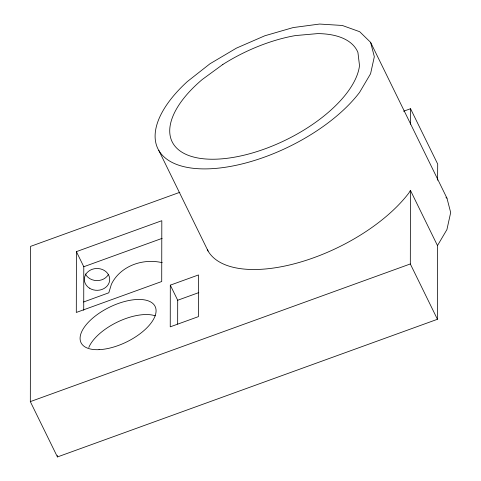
<?xml version="1.0" encoding="UTF-8"?>
<svg xmlns="http://www.w3.org/2000/svg" width="481" height="481" viewBox="0 0 481 481"><rect width="100%" height="100%" fill="white"/><g stroke="black" fill="none" stroke-linecap="round" stroke-linejoin="round"><path stroke-width="0.72" d="M179.84 192.298L30.556 246.38L30.321 401.617L57.431 456.95L437.427 319.288L437.482 245.581L410.425 190.356L408.892 192.959A118.957 55.844 -26.1 0 1 298.202 262.734A118.957 55.844 -26.1 0 1 207.407 249.807M57.431 456.95L57.431 455.453M76.395 251.641L76.305 312.464L161.718 281.517L161.814 220.701L76.395 251.641L83.79 266.733L83.724 310.287M170.304 285.155L170.244 326.839L198.412 316.63L198.473 274.952L170.304 285.155L177.699 300.246L177.663 324.068M437.427 319.288L410.317 263.955L410.425 190.356M410.527 124.218L410.546 108.724L403.571 111.249M437.614 180.219L437.698 164.063L410.546 108.724M437.482 245.581L446.921 229.593L450.679 212.542L446.969 198.202L370.623 42.37L359.692 31.71L342.292 25.463L319.606 24.05L293.176 27.567L264.809 35.78L236.436 48.124L209.993 63.763L187.277 81.62A118.957 55.844 -26.1 0 0 197.919 168.699A118.957 55.844 -26.1 0 0 359.602 92.346L370.574 73.755L374.332 56.71L370.623 42.37M83.592 301.996L108.808 292.791L111.376 284.337A42.821 36.845 0.1 0 1 162.229 262.68M83.79 266.733L162.145 238.348M177.699 300.246L198.827 292.592M30.321 401.617L410.317 263.955M445.923 197.186L446.969 198.202M158.82 150.469L208.105 251.082M88.775 347.522A41.24 19.36 -26.1 0 1 117.821 321.861A41.24 19.36 -26.1 0 1 155.297 315.825M108.453 274.453A12.686 10.919 0.1 0 1 96.705 280.597A12.686 10.919 0.1 0 1 85.347 273.917M222.871 64.448L202.224 79.533A103.096 48.401 -26.1 0 0 222.535 158.784A103.096 48.401 -26.1 0 0 359.505 65.578L357.93 52.465A103.096 48.401 -26.1 0 0 317.652 33.604L295.43 35.576A103.096 48.401 -26.1 0 0 222.871 64.448M99.05 349.663A41.24 19.36 -26.1 0 0 156.078 310.804A41.24 19.36 -26.1 0 0 99.11 313.251A41.24 19.36 -26.1 0 0 99.05 349.663M89.364 288.107A12.686 10.919 0.1 0 0 109.614 280.772A12.686 10.919 0.1 0 0 92.093 269.348A12.686 10.919 0.1 0 0 89.364 288.107"/></g></svg>
